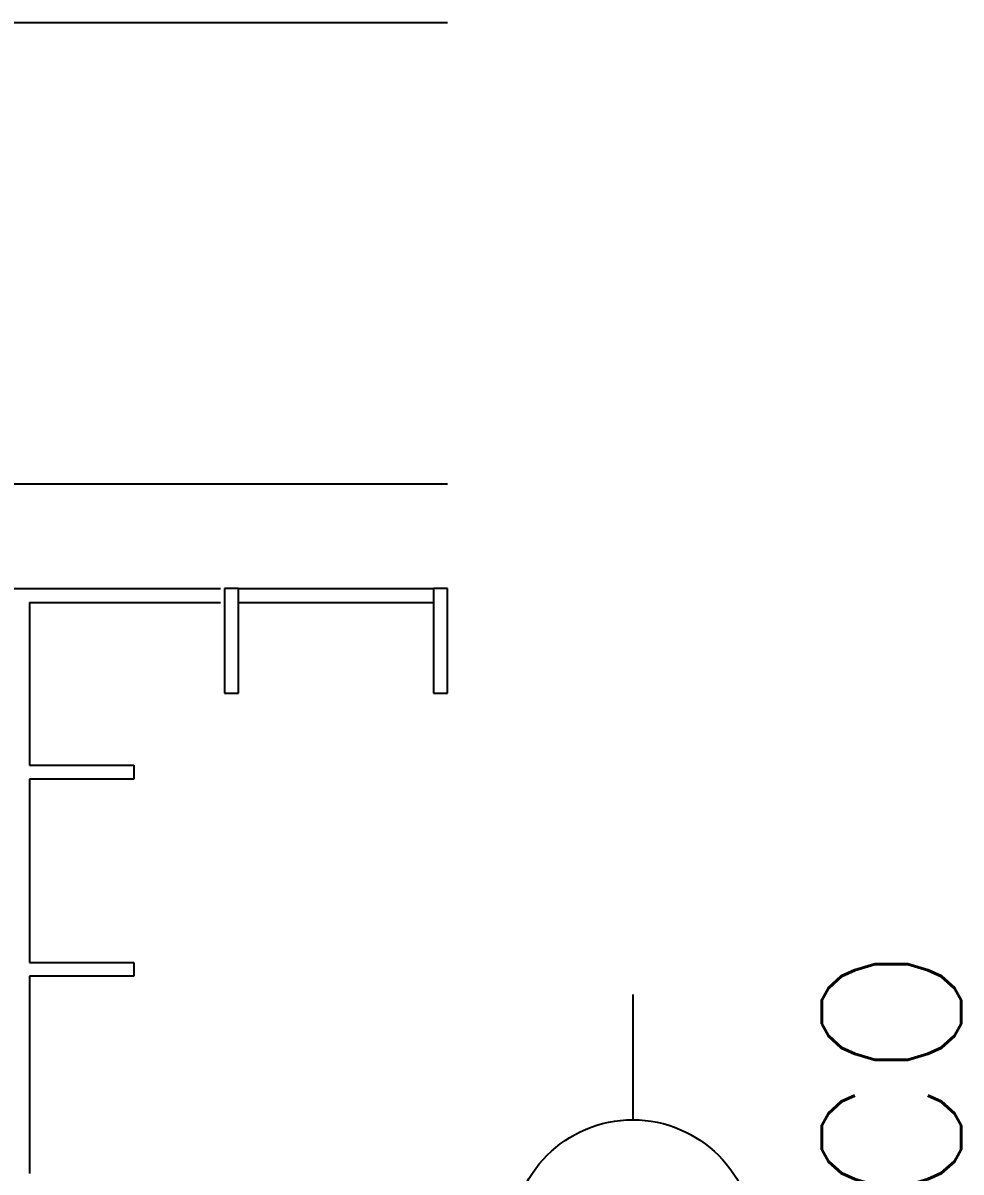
# Model space of a CAD drawing. Extents: x 0 to 244, y -71 to 76.
# Drawn here: x 222.08 to 235.54, y -45.73 to -29.24 of the extents above; entities that cross this region are included whole.
import ezdxf

# ---------------------------------------------------------------- set-up
doc = ezdxf.new("R2010")
doc.units = 0
doc.header["$LTSCALE"] = 0.01
doc.header["$MEASUREMENT"] = 0
for name, color, linetype in [('ALV', 2, 'CONTINUOUS'), ('PISO', 1, 'CONTINUOUS'), ('TXT-IDENTIFICAÇÃO', 4, 'CONTINUOUS')]:
    doc.layers.add(name, color=color, linetype=linetype)
doc.styles.add('LEGENDA', font='romans.shx', dxfattribs={"height": 0.2})

msp = doc.modelspace()

# ---------------------------------------------------------------- linework, layer by layer
at = {"layer": 'ALV'}
for p, q in [((216.572, -37.357), (224.916, -37.357)), ((224.972, -37.357), (224.972, -38.857)), ((225.172, -37.357), (224.972, -37.357)), ((225.172, -38.857), (225.172, -37.357)), ((225.172, -37.357), (227.972, -37.357)), ((227.972, -37.357), (227.972, -38.857)), ((228.172, -37.357), (227.972, -37.357)), ((228.172, -38.857), (228.172, -37.357)), ((222.174, -37.557), (222.174, -39.891)), ((222.174, -37.557), (224.916, -37.557)), ((225.172, -37.557), (227.972, -37.557)), ((224.972, -38.857), (225.172, -38.857)), ((227.972, -38.857), (228.172, -38.857)), ((222.174, -39.891), (223.672, -39.891)), ((223.672, -39.891), (223.672, -40.091)), ((223.672, -40.091), (222.174, -40.091)), ((222.174, -40.091), (222.174, -42.718)), ((222.174, -42.718), (223.672, -42.718)), ((223.672, -42.718), (223.672, -42.918)), ((223.672, -42.918), (222.174, -42.918)), ((222.174, -42.918), (222.174, -45.747))]:
    msp.add_line(p, q, dxfattribs=at)
at = {"layer": 'PISO'}
for p, q in [((228.172, -29.242), (-0.045, -29.242)), ((228.172, -35.857), (-0.045, -35.857))]:
    msp.add_line(p, q, dxfattribs=at)
at = {"layer": 'TXT-IDENTIFICAÇÃO', "color": 2}
msp.add_line((230.833, -43.18), (230.833, -44.977), dxfattribs=at)
at = {"layer": 'TXT-IDENTIFICAÇÃO', "color": 3}
msp.add_circle((230.833, -46.716), 1.739, dxfattribs=at)

# ---------------------------------------------------------------- texts
at = {"layer": 'TXT-IDENTIFICAÇÃO', "color": 4, "style": 'LEGENDA'}
msp.add_text('BLOCO ', height=2, rotation=90, dxfattribs=at).set_placement((235.545, -51.316))

doc.saveas('drawing.dxf')
